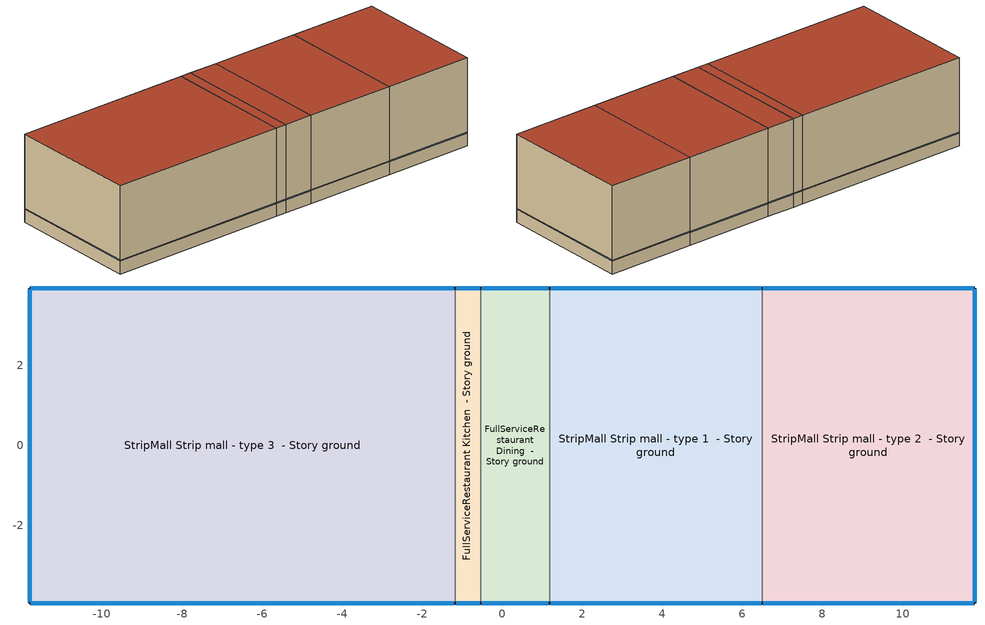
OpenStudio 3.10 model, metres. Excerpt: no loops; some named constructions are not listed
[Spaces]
StripMall Strip mall - type 3  - Story ground
 floor ground (Foundation F 1.26W/m*K Perim 29.12m Area 83.61m2): -11.8,-3.93 -11.8,3.93 -1.18,3.93 -1.18,-3.93 z0
 wall outside (StripMall Strip mall - type 3  - Story ground Wall 1 c tbd): -11.8,3.93 -11.8,-3.93 z0:5.18
 wall outside (StripMall Strip mall - type 3  - Story ground Wall 4 c tbd): -1.18,3.93 -11.8,3.93 z0:5.18
 wall outside (StripMall Strip mall - type 3  - Story ground Wall 2 c tbd): -11.8,-3.93 -1.18,-3.93 z0:5.18
 wall to FullServiceRestaurant Kitchen  - Story ground: -1.18,-3.93 -1.18,3.93 z0:5.18
 window (Window U-0.75 SHGC 0.48): -11.8,3.91 -11.8,-3.91 / -11.78,-3.93 -1.21,-3.93 / -1.21,3.93 -11.78,3.93 z0.76:0.81
 roof outside (StripMall Strip mall - type 3  - Story ground RoofCeiling 1 c tbd): -1.18,-3.93 -1.18,3.93 -11.8,3.93 -11.8,-3.93 z5.18
FullServiceRestaurant Kitchen  - Story ground
 floor ground (Foundation F 1.26W/m*K Perim 1.29m Area 5.07m2): -1.18,-3.93 -1.18,3.93 -0.54,3.93 -0.54,-3.93 z0
 wall outside (FullServiceRestaurant Kitchen  - Story ground Wall 2 c tbd): -0.54,3.93 -1.18,3.93 z0:5.18
 wall outside (FullServiceRestaurant Kitchen  - Story ground Wall 3 c tbd): -1.18,-3.93 -0.54,-3.93 z0:5.18
 wall to FullServiceRestaurant Dining  - Story ground: -0.54,-3.93 -0.54,3.93 z0:5.18
 window (Window U-0.75 SHGC 0.48): -0.56,3.93 -1.16,3.93 / -1.16,-3.93 -0.56,-3.93 z0.76:0.82
 roof outside (FullServiceRestaurant Kitchen  - Story ground RoofCeiling 1 c tbd): -0.54,-3.93 -0.54,3.93 -1.18,3.93 -1.18,-3.93 z5.18
FullServiceRestaurant Dining  - Story ground
 floor ground (Foundation F 1.26W/m*K Perim 3.43m Area 13.51m2): -0.54,-3.93 -0.54,3.93 1.18,3.93 1.18,-3.93 z0
 wall outside (FullServiceRestaurant Dining  - Story ground Wall 2 c tbd): 1.18,3.93 -0.54,3.93 z0:5.18
 wall outside (FullServiceRestaurant Dining  - Story ground Wall 3 c tbd): -0.54,-3.93 1.18,-3.93 z0:5.18
 wall to StripMall Strip mall - type 1  - Story ground: 1.18,-3.93 1.18,3.93 z0:5.18
 window (Window U-0.75 SHGC 0.48): 1.16,3.93 -0.51,3.93 / -0.51,-3.93 1.16,-3.93 z0.76:0.82
 roof outside (FullServiceRestaurant Dining  - Story ground RoofCeiling 1 c tbd): 1.18,-3.93 1.18,3.93 -0.54,3.93 -0.54,-3.93 z5.18
StripMall Strip mall - type 1  - Story ground
 floor ground (Foundation F 1.26W/m*K Perim 10.62m Area 41.81m2): 1.18,-3.93 1.18,3.93 6.49,3.93 6.49,-3.93 z0
 wall outside (StripMall Strip mall - type 1  - Story ground Wall 2 c tbd): 6.49,3.93 1.18,3.93 z0:5.18
 wall outside (StripMall Strip mall - type 1  - Story ground Wall 3 c tbd): 1.18,-3.93 6.49,-3.93 z0:5.18
 wall to StripMall Strip mall - type 2  - Story ground: 6.49,-3.93 6.49,3.93 z0:5.18
 window (Window U-0.75 SHGC 0.48): 6.47,3.93 1.21,3.93 / 1.21,-3.93 6.47,-3.93 z0.76:0.81
 roof outside (StripMall Strip mall - type 1  - Story ground RoofCeiling 1 c tbd): 6.49,-3.93 6.49,3.93 1.18,3.93 1.18,-3.93 z5.18
StripMall Strip mall - type 2  - Story ground
 floor ground (Foundation F 1.26W/m*K Perim 18.49m Area 41.81m2): 6.49,-3.93 6.49,3.93 11.8,3.93 11.8,-3.93 z0
 wall outside (StripMall Strip mall - type 2  - Story ground Wall 2 c tbd): 11.8,3.93 6.49,3.93 z0:5.18
 wall outside (StripMall Strip mall - type 2  - Story ground Wall 4 c tbd): 11.8,-3.93 11.8,3.93 z0:5.18
 wall outside (StripMall Strip mall - type 2  - Story ground Wall 3 c tbd): 6.49,-3.93 11.8,-3.93 z0:5.18
 window (Window U-0.75 SHGC 0.48): 11.78,3.93 6.52,3.93 / 6.52,-3.93 11.78,-3.93 / 11.8,-3.91 11.8,3.91 z0.76:0.81
 roof outside (StripMall Strip mall - type 2  - Story ground RoofCeiling 1 c tbd): 11.8,-3.93 11.8,3.93 6.49,3.93 6.49,-3.93 z5.18
[Schedule:Ruleset]
Name | Default Day Schedule | Summer Design Day Schedule | Winter Design Day Schedule
FullServiceRestaurant Bldg Occ | FullServiceRestaurant Bldg Occ Default | FullServiceRestaurant Bldg Occ Summer Design Day | FullServiceRestaurant Bldg Occ Winter Design Day
FullServiceRestaurant Activity | FullServiceRestaurant Activity Default | FullServiceRestaurant Activity Summer Design Day | FullServiceRestaurant Activity Winter Design Day
FoodService_Restaurant BLDG_LIGHT_EndUseData | FoodService_Restaurant BLDG_LIGHT_EndUseData Default | FoodService_Restaurant BLDG_LIGHT_EndUseData Summer Design Day | FoodService_Restaurant BLDG_LIGHT_EndUseData Winter Design Day
FoodService_Restaurant BLDG_EQUIP_EndUseData | FoodService_Restaurant BLDG_EQUIP_EndUseData Default | FoodService_Restaurant BLDG_EQUIP_EndUseData Summer Design Day | FoodService_Restaurant BLDG_EQUIP_EndUseData Winter Design Day
FullServiceRestaurant Gas Equip | FullServiceRestaurant Gas Equip Default | FullServiceRestaurant Gas Equip Summer Design Day | FullServiceRestaurant Gas Equip Winter Design Day
FoodService_Restaurant BLDG_LIGHT_EndUseData BPR Adjusted | FoodService_Restaurant BLDG_LIGHT_EndUseData Default 3 | FoodService_Restaurant BLDG_LIGHT_EndUseData Summer Design Day 1 | FoodService_Restaurant BLDG_LIGHT_EndUseData Winter Design Day 1
Mercantile_Retail BLDG_LIGHT_EndUseData BPR Adjusted | Mercantile_Retail BLDG_LIGHT_EndUseData Default 2 | Mercantile_Retail BLDG_LIGHT_EndUseData Summer Design Day 1 | Mercantile_Retail BLDG_LIGHT_EndUseData Winter Design Day 1
FoodService_Restaurant BLDG_EQUIP_EndUseData BPR Adjusted | FoodService_Restaurant BLDG_EQUIP_EndUseData Default 1 | FoodService_Restaurant BLDG_EQUIP_EndUseData Summer Design Day 1 | FoodService_Restaurant BLDG_EQUIP_EndUseData Winter Design Day 1
[Schedule:Day]
Clothing Schedule Summer Clothes: 24, 0, 0.5
FullServiceRestaurant Bldg Occ Default: No, 5, 15, 0, 5, 30, 0.0125, 5, 45, 0.025, 6, 0, 0.0375, 6, 15, 0.05, 6, 30, 0.0625, 6, 45, 0.075, 7, 0, 0.0875, 7, 15, 0.1, 7, 30, 0.175, 7, 45, 0.25, 8, 0, 0.325, 8, 15, 0.4, 8, 30, 0.45, 8, 45, 0.5, 9, 0, 0.55, 9, 15, 0.6, 9, 30, 0.65, 9, 45, 0.7, 10, 0, 0.75, 10, 15, 0.8, 10, 30, 0.766667, 10, 45, 0.733333, 11, 0, 0.7, 11, 15, 0.48, 11, 30, 0.46, 11, 45, 0.44, 12, 0, 0.42, 12, 15, 0.4, 12, 30, 0.35, 12, 45, 0.3, 13, 0, 0.25, 13, 15, 0.2, 13, 30, 0.2125, 13, 45, 0.225, 14, 0, 0.2375, 14, 15, 0.25, 14, 30, 0.333333, 14, 45, 0.416667, 15, 0, 0.5, 15, 30, 0.8, 15, 45, 0.725, 16, 0, 0.65, 16, 15, 0.575, 16, 30, 0.5, 16, 45, 0.4625, 17, 0, 0.425, 17, 15, 0.3875, 17, 30, 0.35, 17, 45, 0.3125, 18, 0, 0.275, 18, 15, 0.2375, 18, 30, 0.2, 18, 45, 0.1625, 19, 0, 0.125, 19, 15, 0.0875, 19, 30, 0.05, 19, 45, 0.0375, 20, 0, 0.025, 20, 15, 0.0125, 20, 30, 0, 24, 0, 0
FullServiceRestaurant Bldg Occ Sat Day: No, 0, 15, 0.2, 0, 30, 0.125, 0, 45, 0.05, 1, 0, 0.0375, 1, 15, 0.025, 1, 30, 0.0125, 1, 45, 0, 7, 15, 0, 7, 30, 0.0125, 7, 45, 0.025, 8, 0, 0.0375, 8, 15, 0.05, 8, 30, 0.1625, 8, 45, 0.275, 9, 0, 0.3875, 9, 15, 0.5, 10, 15, 0.5, 10, 30, 0.475, 10, 45, 0.45, 11, 0, 0.425, 11, 15, 0.4, 11, 30, 0.35, 11, 45, 0.3, 12, 0, 0.25, 12, 15, 0.2, 12, 30, 0.45, 12, 45, 0.4625, 13, 0, 0.475, 13, 15, 0.4875, 13, 30, 0.5, 14, 30, 0.5, 14, 45, 0.4625, 15, 0, 0.425, 15, 15, 0.3875, 15, 30, 0.35, 15, 45, 0.3375, 16, 0, 0.325, 16, 15, 0.3125, 16, 30, 0.3, 18, 30, 0.3, 18, 45, 0.7, 19, 0, 0.75, 19, 15, 0.8, 19, 30, 0.85, 19, 45, 0.9, 20, 0, 0.85, 20, 15, 0.8, 20, 30, 0.75, 20, 45, 0.7, 21, 0, 0.6875, 21, 15, 0.675, 21, 30, 0.6625, 21, 45, 0.65, 22, 0, 0.625, 22, 15, 0.6, 22, 30, 0.575, 22, 45, 0.55, 23, 0, 0.5, 23, 15, 0.45, 23, 30, 0.4, 23, 45, 0.35, 24, 0, 0.275
FullServiceRestaurant Bldg Occ Summer Design Day; FoodService_Restaurant BLDG_LIGHT_EndUseData Summer Design Day; FoodService_Restaurant BLDG_EQUIP_EndUseData Summer Design Day; FoodService_Restaurant BLDG_LIGHT_EndUseData Summer Design Day 1; Mercantile_Retail BLDG_LIGHT_EndUseData Summer Design Day 1; FoodService_Restaurant BLDG_EQUIP_EndUseData Summer Design Day 1: No, 24, 0, 1
FullServiceRestaurant Bldg Occ Sun Day: No, 0, 45, 0.2, 1, 0, 0.1625, 1, 15, 0.125, 1, 30, 0.0875, 1, 45, 0.05, 2, 0, 0.0375, 2, 15, 0.025, 2, 30, 0.0125, 2, 45, 0, 7, 15, 0, 7, 30, 0.0125, 7, 45, 0.025, 8, 0, 0.0375, 8, 15, 0.05, 8, 30, 0.1625, 8, 45, 0.275, 9, 0, 0.3875, 9, 15, 0.5, 9, 45, 0.5, 10, 0, 0.4625, 10, 15, 0.425, 10, 30, 0.3875, 10, 45, 0.35, 11, 0, 0.3125, 11, 15, 0.275, 11, 30, 0.2375, 11, 45, 0.2, 12, 15, 0.2, 12, 30, 0.233333, 12, 45, 0.266667, 13, 0, 0.3, 13, 15, 0.35, 13, 30, 0.4, 13, 45, 0.45, 14, 0, 0.5, 15, 0, 0.5, 15, 15, 0.45, 15, 30, 0.4, 15, 45, 0.35, 16, 0, 0.3, 16, 15, 0.275, 16, 30, 0.25, 16, 45, 0.225, 17, 0, 0.2, 17, 15, 0.2125, 17, 30, 0.225, 17, 45, 0.2375, 18, 0, 0.25, 18, 15, 0.275, 18, 30, 0.3, 18, 45, 0.325, 19, 0, 0.35, 19, 15, 0.416667, 19, 30, 0.483333, 19, 45, 0.55, 20, 0, 0.575, 20, 15, 0.6, 20, 30, 0.625, 20, 45, 0.65, 21, 0, 0.6625, 21, 15, 0.675, 21, 30, 0.6875, 21, 45, 0.7, 22, 0, 0.6125, 22, 15, 0.525, 22, 30, 0.4375, 22, 45, 0.35, 23, 0, 0.3125, 23, 15, 0.275, 23, 30, 0.2375, 23, 45, 0.2, 24, 0, 0.2
FullServiceRestaurant Bldg Occ Winter Design Day; FoodService_Restaurant BLDG_LIGHT_EndUseData Winter Design Day; FoodService_Restaurant BLDG_EQUIP_EndUseData Winter Design Day; FullServiceRestaurant Gas Equip Winter Design Day; FoodService_Restaurant BLDG_LIGHT_EndUseData Winter Design Day 1; Mercantile_Retail BLDG_LIGHT_EndUseData Winter Design Day 1; FoodService_Restaurant BLDG_EQUIP_EndUseData Winter Design Day 1: No, 24, 0, 0
FullServiceRestaurant Activity Default: No, 19, 0, 120, 24, 0, 120
FullServiceRestaurant Activity Winter Design Day; FullServiceRestaurant Activity Summer Design Day: No, 24, 0, 120
FoodService_Restaurant BLDG_LIGHT_EndUseData Default: No, 0, 15, 0.29462, 0, 30, 0.293007, 0, 45, 0.291395, 1, 0, 0.289782, 1, 15, 0.28817, 1, 30, 0.286557, 1, 45, 0.284945, 2, 0, 0.283332, 2, 15, 0.28172, 2, 30, 0.280107, 2, 45, 0.278495, 3, 0, 0.276882, 3, 15, 0.27527, 3, 30, 0.270536, 3, 45, 0.265803, 4, 0, 0.261069, 4, 15, 0.256336, 4, 30, 0.258912, 4, 45, 0.261488, 5, 0, 0.264065, 5, 15, 0.266641, 5, 30, 0.268898, 5, 45, 0.271156, 6, 0, 0.273413, 6, 15, 0.27567, 6, 30, 0.28172, 6, 45, 0.287771, 7, 0, 0.293821, 7, 15, 0.299872, 7, 30, 0.327251, 7, 45, 0.354631, 8, 0, 0.382011, 8, 15, 0.409391, 8, 30, 0.494613, 8, 45, 0.579836, 9, 0, 0.665059, 9, 15, 0.750282, 9, 30, 0.751146, 9, 45, 0.752009, 10, 0, 0.752873, 10, 15, 0.753736, 10, 30, 0.754057, 10, 45, 0.754377, 11, 0, 0.754698, 11, 15, 0.755019, 11, 30, 0.755124, 11, 45, 0.755229, 12, 0, 0.755334, 12, 15, 0.755439, 12, 30, 0.75514, 12, 45, 0.754842, 13, 0, 0.754543, 13, 15, 0.754245, 13, 30, 0.754332, 13, 45, 0.754418, 14, 0, 0.754505, 14, 15, 0.754592, 14, 30, 0.754444, 14, 45, 0.754296, 15, 0, 0.754149, 15, 15, 0.766413, 15, 30, 0.763818, 15, 45, 0.758298, 16, 0, 0.752779, 16, 15, 0.747259, 16, 30, 0.741739, 16, 45, 0.726026, 17, 0, 0.710313, 17, 15, 0.6946, 17, 30, 0.678887, 17, 45, 0.647068, 18, 0, 0.61525, 18, 15, 0.583431, 18, 30, 0.551612, 18, 45, 0.517306, 19, 0, 0.483, 19, 15, 0.448694, 19, 30, 0.414388, 19, 45, 0.390493, 20, 0, 0.366598, 20, 15, 0.342703, 20, 30, 0.318808, 20, 45, 0.317196, 21, 0, 0.315583, 21, 15, 0.31397, 21, 30, 0.312358, 21, 45, 0.310745, 22, 0, 0.309133, 22, 15, 0.30752, 22, 30, 0.305908, 22, 45, 0.304295, 23, 0, 0.302683, 23, 15, 0.30107, 23, 30, 0.299458, 23, 45, 0.297845, 24, 0, 0.296233
FoodService_Restaurant BLDG_EQUIP_EndUseData Default: No, 0, 15, 0.0336173, 0, 30, 0.0334522, 0, 45, 0.0332871, 1, 0, 0.033122, 1, 15, 0.0329569, 1, 30, 0.0327918, 1, 45, 0.0326267, 2, 0, 0.0324616, 2, 15, 0.0322964, 2, 30, 0.0321313, 2, 45, 0.0319662, 3, 0, 0.0318011, 3, 15, 0.031636, 3, 30, 0.0409573, 3, 45, 0.0502785, 4, 0, 0.0595997, 4, 15, 0.068921, 4, 30, 0.0901505, 4, 45, 0.11138, 5, 0, 0.132609, 5, 15, 0.153839, 5, 30, 0.15955, 5, 45, 0.165261, 6, 0, 0.170972, 6, 15, 0.176683, 6, 30, 0.181556, 6, 45, 0.186428, 7, 0, 0.191301, 7, 15, 0.196174, 7, 30, 0.214018, 7, 45, 0.231862, 8, 0, 0.249706, 8, 15, 0.26755, 8, 30, 0.331263, 8, 45, 0.394975, 9, 0, 0.458688, 9, 15, 0.522401, 9, 30, 0.525517, 9, 45, 0.528632, 10, 0, 0.531748, 10, 15, 0.534863, 10, 30, 0.533293, 10, 45, 0.531723, 11, 0, 0.530153, 11, 15, 0.528583, 11, 30, 0.530897, 11, 45, 0.533211, 12, 0, 0.535525, 12, 15, 0.537839, 12, 30, 0.536925, 12, 45, 0.536011, 13, 0, 0.535097, 13, 15, 0.534183, 13, 30, 0.534993, 13, 45, 0.535802, 14, 0, 0.536612, 14, 15, 0.537422, 14, 30, 0.54077, 14, 45, 0.544118, 15, 0, 0.547466, 15, 15, 0.503803, 15, 30, 0.482984, 15, 45, 0.465932, 16, 0, 0.44888, 16, 15, 0.431828, 16, 30, 0.414776, 16, 45, 0.374302, 17, 0, 0.333829, 17, 15, 0.293355, 17, 30, 0.252882, 17, 45, 0.216473, 18, 0, 0.180064, 18, 15, 0.143655, 18, 30, 0.107246, 18, 45, 0.093217, 19, 0, 0.079188, 19, 15, 0.065159, 19, 30, 0.05113, 19, 45, 0.047371, 20, 0, 0.043612, 20, 15, 0.039853, 20, 30, 0.036094, 20, 45, 0.0359289, 21, 0, 0.0357638, 21, 15, 0.0355987, 21, 30, 0.0354336, 21, 45, 0.0352684, 22, 0, 0.0351033, 22, 15, 0.0349382, 22, 30, 0.0347731, 22, 45, 0.034608, 23, 0, 0.0344429, 23, 15, 0.0342778, 23, 30, 0.0341127, 23, 45, 0.0339476, 24, 0, 0.0337824
FoodService_Restaurant BLDG_EQUIP_EndUseData Fri Day: No, 0, 15, 0.276421, 0, 30, 0.276324, 0, 45, 0.276226, 1, 0, 0.276129, 1, 15, 0.276032, 1, 30, 0.275934, 1, 45, 0.275837, 2, 0, 0.27574, 2, 15, 0.275642, 2, 30, 0.275545, 2, 45, 0.275448, 3, 0, 0.275351, 3, 15, 0.275253, 3, 30, 0.280751, 3, 45, 0.286249, 4, 0, 0.291747, 4, 15, 0.297245, 4, 30, 0.309585, 4, 45, 0.321926, 5, 0, 0.334266, 5, 15, 0.346606, 5, 30, 0.35003, 5, 45, 0.353453, 6, 0, 0.356877, 6, 15, 0.3603, 6, 30, 0.363096, 6, 45, 0.365892, 7, 0, 0.368687, 7, 15, 0.371483, 7, 30, 0.381684, 7, 45, 0.391884, 8, 0, 0.402085, 8, 15, 0.412285, 8, 30, 0.462039, 8, 45, 0.511793, 9, 0, 0.561546, 9, 15, 0.6113, 9, 30, 0.611393, 9, 45, 0.611487, 10, 0, 0.61158, 10, 15, 0.611674, 10, 30, 0.608217, 10, 45, 0.60476, 11, 0, 0.601304, 11, 15, 0.597847, 11, 30, 0.594929, 11, 45, 0.592012, 12, 0, 0.589095, 12, 15, 0.586177, 12, 30, 0.584982, 12, 45, 0.583787, 13, 0, 0.582592, 13, 15, 0.581397, 13, 30, 0.581042, 13, 45, 0.580688, 14, 0, 0.580334, 14, 15, 0.579979, 14, 30, 0.584808, 14, 45, 0.589638, 15, 0, 0.594467, 15, 15, 0.571508, 15, 30, 0.561338, 15, 45, 0.553121, 16, 0, 0.544905, 16, 15, 0.536689, 16, 30, 0.528472, 16, 45, 0.51566, 17, 0, 0.502847, 17, 15, 0.490034, 17, 30, 0.477221, 17, 45, 0.455352, 18, 0, 0.433484, 18, 15, 0.411615, 18, 30, 0.389746, 18, 45, 0.364223, 19, 0, 0.3387, 19, 15, 0.313177, 19, 30, 0.287654, 19, 45, 0.285211, 20, 0, 0.282767, 20, 15, 0.280324, 20, 30, 0.27788, 20, 45, 0.277783, 21, 0, 0.277686, 21, 15, 0.277588, 21, 30, 0.277491, 21, 45, 0.277394, 22, 0, 0.277297, 22, 15, 0.277199, 22, 30, 0.277102, 22, 45, 0.277005, 23, 0, 0.276907, 23, 15, 0.27681, 23, 30, 0.276713, 23, 45, 0.276615, 24, 0, 0.276518
FoodService_Restaurant BLDG_EQUIP_EndUseData Sat Day: No, 0, 15, 0.326018, 0, 30, 0.305078, 0, 45, 0.284138, 1, 0, 0.275964, 1, 15, 0.26779, 1, 30, 0.259616, 1, 45, 0.251442, 2, 0, 0.250933, 2, 15, 0.250425, 2, 30, 0.249917, 2, 45, 0.249409, 3, 0, 0.248901, 3, 15, 0.248392, 3, 30, 0.247884, 3, 45, 0.247376, 4, 0, 0.246868, 4, 15, 0.24636, 4, 30, 0.251103, 4, 45, 0.255847, 5, 0, 0.260591, 5, 15, 0.265334, 5, 30, 0.27872, 5, 45, 0.292105, 6, 0, 0.30549, 6, 15, 0.318876, 6, 30, 0.322695, 6, 45, 0.326514, 7, 0, 0.330333, 7, 15, 0.334152, 7, 30, 0.336318, 7, 45, 0.338483, 8, 0, 0.340648, 8, 15, 0.342813, 8, 30, 0.354341, 8, 45, 0.365868, 9, 0, 0.377396, 9, 15, 0.388923, 9, 30, 0.413427, 9, 45, 0.43793, 10, 0, 0.462434, 10, 15, 0.486937, 10, 30, 0.502602, 10, 45, 0.518266, 11, 0, 0.53393, 11, 15, 0.549595, 11, 30, 0.563118, 11, 45, 0.576642, 12, 0, 0.590166, 12, 15, 0.60369, 12, 30, 0.631269, 12, 45, 0.632378, 13, 0, 0.633487, 13, 15, 0.634597, 13, 30, 0.635706, 13, 45, 0.633364, 14, 0, 0.631022, 14, 15, 0.62868, 14, 30, 0.626338, 14, 45, 0.622579, 15, 0, 0.618821, 15, 15, 0.615062, 15, 30, 0.611303, 15, 45, 0.607958, 16, 0, 0.604613, 16, 15, 0.601267, 16, 30, 0.597922, 16, 45, 0.59741, 17, 0, 0.596897, 17, 15, 0.596385, 17, 30, 0.595873, 17, 45, 0.595273, 18, 0, 0.594673, 18, 15, 0.594074, 18, 30, 0.593474, 18, 45, 0.588794, 19, 0, 0.585809, 19, 15, 0.582823, 19, 30, 0.579838, 19, 45, 0.576852, 20, 0, 0.571503, 20, 15, 0.566155, 20, 30, 0.560806, 20, 45, 0.555457, 21, 0, 0.546197, 21, 15, 0.536936, 21, 30, 0.527676, 21, 45, 0.518415, 22, 0, 0.505465, 22, 15, 0.492515, 22, 30, 0.479566, 22, 45, 0.466616, 23, 0, 0.441936, 23, 15, 0.417257, 23, 30, 0.392577, 23, 45, 0.367898, 24, 0, 0.346958
FoodService_Restaurant BLDG_EQUIP_EndUseData Sun Day: No, 0, 15, 0.336384, 0, 30, 0.314109, 0, 45, 0.291833, 1, 0, 0.289859, 1, 15, 0.287885, 1, 30, 0.285911, 1, 45, 0.283936, 2, 0, 0.276128, 2, 15, 0.268321, 2, 30, 0.260513, 2, 45, 0.252705, 3, 0, 0.251648, 3, 15, 0.25059, 3, 30, 0.249533, 3, 45, 0.248475, 4, 0, 0.247417, 4, 15, 0.24636, 4, 30, 0.25035, 4, 45, 0.25434, 5, 0, 0.25833, 5, 15, 0.26232, 5, 30, 0.274149, 5, 45, 0.285977, 6, 0, 0.297805, 6, 15, 0.309633, 6, 30, 0.314149, 6, 45, 0.318665, 7, 0, 0.323181, 7, 15, 0.327697, 7, 30, 0.329555, 7, 45, 0.331413, 8, 0, 0.333271, 8, 15, 0.335129, 8, 30, 0.343916, 8, 45, 0.352702, 9, 0, 0.361489, 9, 15, 0.370276, 9, 30, 0.392284, 9, 45, 0.414292, 10, 0, 0.4363, 10, 15, 0.458308, 10, 30, 0.47831, 10, 45, 0.498311, 11, 0, 0.518312, 11, 15, 0.538313, 11, 30, 0.552066, 11, 45, 0.565819, 12, 0, 0.579573, 12, 15, 0.593326, 12, 30, 0.602386, 12, 45, 0.611446, 13, 0, 0.620507, 13, 15, 0.621094, 13, 30, 0.621682, 13, 45, 0.62227, 14, 0, 0.622858, 14, 15, 0.620835, 14, 30, 0.618813, 14, 45, 0.61679, 15, 0, 0.614767, 15, 15, 0.611074, 15, 30, 0.607381, 15, 45, 0.603687, 16, 0, 0.599994, 16, 15, 0.597033, 16, 30, 0.594072, 16, 45, 0.591112, 17, 0, 0.588151, 17, 15, 0.585237, 17, 30, 0.582323, 17, 45, 0.579409, 18, 0, 0.576494, 18, 15, 0.576457, 18, 30, 0.576419, 18, 45, 0.576381, 19, 0, 0.576343, 19, 15, 0.573959, 19, 30, 0.571575, 19, 45, 0.569191, 20, 0, 0.56523, 20, 15, 0.56127, 20, 30, 0.55731, 20, 45, 0.553349, 21, 0, 0.547165, 21, 15, 0.540981, 21, 30, 0.534798, 21, 45, 0.528614, 22, 0, 0.517618, 22, 15, 0.506622, 22, 30, 0.495626, 22, 45, 0.48463, 23, 0, 0.458706, 23, 15, 0.432782, 23, 30, 0.406859, 23, 45, 0.380935, 24, 0, 0.35866
FullServiceRestaurant Gas Equip Default: No, 5, 15, 0.02, 5, 30, 0.0275, 5, 45, 0.035, 6, 0, 0.0425, 6, 15, 0.05, 6, 30, 0.0625, 6, 45, 0.075, 7, 0, 0.0875, 7, 15, 0.1, 7, 30, 0.1125, 7, 45, 0.125, 8, 0, 0.1375, 8, 15, 0.15, 8, 30, 0.1625, 8, 45, 0.175, 9, 0, 0.1875, 9, 15, 0.2, 9, 30, 0.2125, 9, 45, 0.225, 10, 0, 0.2375, 10, 15, 0.25, 10, 30, 0.2375, 10, 45, 0.225, 11, 0, 0.2125, 11, 15, 0.2, 11, 30, 0.1875, 11, 45, 0.175, 12, 0, 0.1625, 12, 15, 0.15, 12, 30, 0.1625, 12, 45, 0.175, 13, 0, 0.1875, 13, 15, 0.2, 13, 30, 0.233333, 13, 45, 0.266667, 14, 0, 0.3, 14, 15, 0.275, 14, 30, 0.25, 14, 45, 0.225, 15, 0, 0.2, 15, 30, 0.2, 15, 45, 0.1875, 16, 0, 0.175, 16, 15, 0.1625, 16, 30, 0.15, 16, 45, 0.1375, 17, 0, 0.125, 17, 15, 0.1125, 17, 30, 0.1, 17, 45, 0.0875, 18, 0, 0.075, 18, 15, 0.0625, 18, 30, 0.05, 18, 45, 0.0425, 19, 0, 0.035, 19, 15, 0.0275, 19, 30, 0.02, 24, 0, 0.02
FullServiceRestaurant Gas Equip Default|Sun Day: No, 0, 15, 0.075, 0, 30, 0.0625, 0, 45, 0.05, 1, 0, 0.0425, 1, 15, 0.035, 1, 30, 0.0275, 1, 45, 0.02, 6, 15, 0.02, 6, 30, 0.0275, 6, 45, 0.035, 7, 0, 0.0425, 7, 15, 0.05, 7, 30, 0.0625, 7, 45, 0.075, 8, 0, 0.0875, 8, 15, 0.1, 8, 30, 0.1125, 8, 45, 0.125, 9, 0, 0.1375, 9, 15, 0.15, 9, 30, 0.1625, 9, 45, 0.175, 10, 0, 0.1875, 10, 15, 0.2, 10, 30, 0.1875, 10, 45, 0.175, 11, 0, 0.1625, 11, 15, 0.15, 11, 30, 0.175, 11, 45, 0.2, 12, 0, 0.225, 12, 15, 0.25, 14, 0, 0.25, 14, 15, 0.2375, 14, 30, 0.225, 14, 45, 0.2125, 15, 0, 0.2, 15, 15, 0.1875, 15, 30, 0.175, 15, 45, 0.1625, 16, 0, 0.15, 16, 15, 0.1625, 16, 30, 0.175, 16, 45, 0.1875, 17, 0, 0.2, 17, 15, 0.225, 17, 30, 0.25, 17, 45, 0.275, 18, 0, 0.3, 19, 15, 0.3, 19, 30, 0.2875, 19, 45, 0.275, 20, 0, 0.2625, 20, 15, 0.25, 20, 30, 0.2375, 20, 45, 0.225, 21, 0, 0.2125, 21, 15, 0.2, 21, 45, 0.2, 22, 0, 0.1875, 22, 15, 0.175, 22, 30, 0.1625, 22, 45, 0.15, 23, 0, 0.1375, 23, 15, 0.125, 23, 30, 0.1125, 23, 45, 0.1, 24, 0, 0.0875
FullServiceRestaurant Gas Equip Summer Design Day: No, 24, 0, 0.25
StripMall Bldg Occ Sat Day: No, 8, 15, 0, 8, 30, 0.025, 8, 45, 0.05, 9, 0, 0.075, 9, 15, 0.1, 9, 30, 0.125, 9, 45, 0.15, 10, 0, 0.175, 10, 15, 0.2, 10, 30, 0.275, 10, 45, 0.35, 11, 0, 0.425, 11, 15, 0.5, 11, 30, 0.525, 11, 45, 0.55, 12, 0, 0.575, 12, 15, 0.6, 12, 30, 0.8, 17, 30, 0.8, 17, 45, 0.75, 18, 0, 0.7, 18, 15, 0.65, 18, 30, 0.6, 18, 45, 0.2, 20, 45, 0.2, 21, 0, 0.175, 21, 15, 0.15, 21, 30, 0.125, 21, 45, 0.1, 22, 0, 0.075, 22, 15, 0.05, 22, 30, 0.025, 22, 45, 0, 24, 0, 0
StripMall Bldg Occ Sun Day: No, 10, 15, 0, 10, 30, 0.025, 10, 45, 0.05, 11, 0, 0.075, 11, 15, 0.1, 11, 30, 0.125, 11, 45, 0.15, 12, 0, 0.175, 12, 15, 0.2, 12, 30, 0.2, 12, 45, 0.225, 13, 0, 0.25, 13, 15, 0.275, 13, 30, 0.3, 13, 45, 0.325, 14, 0, 0.35, 14, 15, 0.375, 14, 30, 0.4, 18, 0, 0.4, 18, 15, 0.35, 18, 30, 0.3, 18, 45, 0.25, 19, 0, 0.2, 19, 15, 0.166667, 19, 30, 0.133333, 19, 45, 0.1, 20, 0, 0.075, 20, 15, 0.05, 20, 30, 0.025, 20, 45, 0, 24, 0, 0
Mercantile_Retail BLDG_LIGHT_EndUseData Sun Day: No, 0, 15, 0.116673, 0, 30, 0.0914719, 0, 45, 0.0662706, 1, 0, 0.0558341, 1, 15, 0.0453976, 1, 30, 0.034961, 1, 45, 0.0245245, 2, 0, 0.0215778, 2, 15, 0.018631, 2, 30, 0.0156842, 2, 45, 0.0127374, 3, 0, 0.0106145, 3, 15, 0.00849162, 3, 30, 0.00636871, 3, 45, 0.00424581, 4, 0, 0.0021229, 4, 15, 0, 4, 30, 0.000416251, 4, 45, 0.000832503, 5, 0, 0.00124875, 5, 15, 0.00166501, 5, 30, 0.00258467, 5, 45, 0.00350433, 6, 0, 0.004424, 6, 15, 0.00534366, 6, 30, 0.00757475, 6, 45, 0.00980583, 7, 0, 0.0120369, 7, 15, 0.014268, 7, 30, 0.0188815, 7, 45, 0.023495, 8, 0, 0.0281085, 8, 15, 0.032722, 8, 30, 0.0585472, 8, 45, 0.0843724, 9, 0, 0.110198, 9, 15, 0.136023, 9, 30, 0.216947, 9, 45, 0.297871, 10, 0, 0.378795, 10, 15, 0.45972, 10, 30, 0.549618, 10, 45, 0.639517, 11, 0, 0.729416, 11, 15, 0.819315, 11, 30, 0.855927, 11, 45, 0.892539, 12, 0, 0.929152, 12, 15, 0.965764, 12, 30, 0.96701, 12, 45, 0.968256, 13, 0, 0.969502, 13, 15, 0.969588, 13, 30, 0.969674, 13, 45, 0.969761, 14, 0, 0.969847, 14, 15, 0.96994, 14, 30, 0.970033, 14, 45, 0.970126, 15, 0, 0.970219, 15, 15, 0.970234, 15, 30, 0.970249, 15, 45, 0.970264, 16, 0, 0.970279, 16, 15, 0.970226, 16, 30, 0.970174, 16, 45, 0.970122, 17, 0, 0.97007, 17, 15, 0.969983, 17, 30, 0.969895, 17, 45, 0.969808, 18, 0, 0.969721, 18, 15, 0.969179, 18, 30, 0.968637, 18, 45, 0.968095, 19, 0, 0.967554, 19, 15, 0.956252, 19, 30, 0.944951, 19, 45, 0.93365, 20, 0, 0.895869, 20, 15, 0.858087, 20, 30, 0.820306, 20, 45, 0.782524, 21, 0, 0.730836, 21, 15, 0.679148, 21, 30, 0.62746, 21, 45, 0.575772, 22, 0, 0.527988, 22, 15, 0.480203, 22, 30, 0.432419, 22, 45, 0.384635, 23, 0, 0.330245, 23, 15, 0.275856, 23, 30, 0.221466, 23, 45, 0.167076, 24, 0, 0.141874
StripMall HtgSetp Sat Day; StripMall HtgSetp Sun Day; FullServiceRestaurant HtgSetp Default 1; FullServiceRestaurant HtgSetp Default 2; FullServiceRestaurant HtgSetp Kitchen Default 1; FullServiceRestaurant HtgSetp Kitchen Default 2: No, 8, 45, 15, 22, 15, 19.4444, 24, 0, 15
StripMall ClgSetp Sat Day; StripMall ClgSetp Sun Day; FullServiceRestaurant ClgSetp Default 1; FullServiceRestaurant ClgSetp Default 2; FullServiceRestaurant ClgSetp Kitchen Default 1; FullServiceRestaurant ClgSetp Kitchen Default 2: No, 8, 45, 26.1111, 22, 15, 22.7778, 24, 0, 26.1111
Schedule Day 50; Schedule Day 51: 8, 45, 0, 22, 15, 1, 24, 0, 0
FoodService_Restaurant BLDG_LIGHT_EndUseData Default 1: No, 0, 15, 0.339996, 0, 30, 0.288537, 0, 45, 0.237078, 1, 0, 0.201236, 1, 15, 0.165393, 1, 30, 0.129551, 1, 45, 0.0937087, 2, 0, 0.0871779, 2, 15, 0.0806471, 2, 30, 0.0741164, 2, 45, 0.0675856, 3, 0, 0.0610548, 3, 15, 0.054524, 3, 30, 0.0479932, 3, 45, 0.0414624, 4, 0, 0.0349317, 4, 15, 0.0284009, 4, 30, 0.0213007, 4, 45, 0.0142004, 5, 0, 0.00710022, 5, 15, 0, 5, 30, 0.00386461, 5, 45, 0.00772923, 6, 0, 0.0115938, 6, 15, 0.0154585, 6, 30, 0.0188442, 6, 45, 0.02223, 7, 0, 0.0256158, 7, 15, 0.0290016, 7, 30, 0.0380772, 7, 45, 0.0471529, 8, 0, 0.0562286, 8, 15, 0.0653042, 8, 30, 0.106374, 8, 45, 0.147443, 9, 0, 0.188513, 9, 15, 0.229582, 9, 30, 0.277313, 9, 45, 0.325044, 10, 0, 0.372774, 10, 15, 0.420505, 10, 30, 0.46207, 10, 45, 0.503635, 11, 0, 0.545201, 11, 15, 0.586766, 11, 30, 0.613927, 11, 45, 0.641088, 12, 0, 0.668249, 12, 15, 0.69541, 12, 30, 0.74092, 12, 45, 0.742215, 13, 0, 0.74351, 13, 15, 0.744805, 13, 30, 0.746101, 13, 45, 0.746581, 14, 0, 0.747062, 14, 15, 0.747543, 14, 30, 0.748024, 14, 45, 0.748182, 15, 0, 0.74834, 15, 15, 0.748497, 15, 30, 0.748655, 15, 45, 0.748207, 16, 0, 0.747759, 16, 15, 0.747311, 16, 30, 0.746864, 16, 45, 0.746994, 17, 0, 0.747124, 17, 15, 0.747254, 17, 30, 0.747384, 17, 45, 0.747218, 18, 0, 0.747052, 18, 15, 0.746886, 18, 30, 0.746719, 18, 45, 0.768574, 19, 0, 0.768682, 19, 15, 0.768791, 19, 30, 0.768899, 19, 45, 0.769007, 20, 0, 0.767061, 20, 15, 0.765115, 20, 30, 0.76317, 20, 45, 0.761224, 21, 0, 0.752944, 21, 15, 0.744664, 21, 30, 0.736384, 21, 45, 0.728105, 22, 0, 0.704535, 22, 15, 0.680966, 22, 30, 0.657397, 22, 45, 0.633827, 23, 0, 0.586099, 23, 15, 0.538371, 23, 30, 0.490643, 23, 45, 0.442914, 24, 0, 0.391455
FoodService_Restaurant BLDG_LIGHT_EndUseData Default 2: No, 0, 15, 0.538371, 0, 30, 0.490643, 0, 45, 0.442914, 1, 0, 0.391455, 1, 15, 0.339996, 1, 30, 0.288537, 1, 45, 0.237078, 2, 0, 0.201236, 2, 15, 0.165393, 2, 30, 0.129551, 2, 45, 0.0937087, 3, 0, 0.0828241, 3, 15, 0.0719394, 3, 30, 0.0610548, 3, 45, 0.0501702, 4, 0, 0.0392855, 4, 15, 0.0284009, 4, 30, 0.0213007, 4, 45, 0.0142004, 5, 0, 0.00710022, 5, 15, 0, 5, 30, 0.00386461, 5, 45, 0.00772923, 6, 0, 0.0115938, 6, 15, 0.0154585, 6, 30, 0.0188442, 6, 45, 0.02223, 7, 0, 0.0256158, 7, 15, 0.0290016, 7, 30, 0.0380772, 7, 45, 0.0471529, 8, 0, 0.0562286, 8, 15, 0.0653042, 8, 30, 0.106374, 8, 45, 0.147443, 9, 0, 0.188513, 9, 15, 0.229582, 9, 30, 0.277313, 9, 45, 0.325044, 10, 0, 0.372774, 10, 15, 0.420505, 10, 30, 0.46207, 10, 45, 0.503635, 11, 0, 0.545201, 11, 15, 0.586766, 11, 30, 0.613927, 11, 45, 0.641088, 12, 0, 0.668249, 12, 15, 0.69541, 12, 30, 0.71058, 12, 45, 0.72575, 13, 0, 0.74092, 13, 15, 0.742215, 13, 30, 0.74351, 13, 45, 0.744805, 14, 0, 0.746101, 14, 15, 0.746581, 14, 30, 0.747062, 14, 45, 0.747543, 15, 0, 0.748024, 15, 15, 0.748182, 15, 30, 0.74834, 15, 45, 0.748497, 16, 0, 0.748655, 16, 15, 0.748207, 16, 30, 0.747759, 16, 45, 0.747311, 17, 0, 0.746864, 17, 15, 0.746994, 17, 30, 0.747124, 17, 45, 0.747254, 18, 0, 0.747384, 18, 15, 0.747218, 18, 30, 0.747052, 18, 45, 0.746886, 19, 0, 0.746719, 19, 15, 0.754004, 19, 30, 0.761289, 19, 45, 0.768574, 20, 0, 0.768682, 20, 15, 0.768791, 20, 30, 0.768899, 20, 45, 0.769007, 21, 0, 0.767061, 21, 15, 0.765115, 21, 30, 0.76317, 21, 45, 0.761224, 22, 0, 0.752944, 22, 15, 0.744664, 22, 30, 0.736384, 22, 45, 0.728105, 23, 0, 0.704535, 23, 15, 0.680966, 23, 30, 0.657397, 23, 45, 0.633827, 24, 0, 0.586099
FullServiceRestaurant Activity Default 1; StripMall Activity Default 1: No, 0, 15, 120, 24, 0, 120
FullServiceRestaurant Activity Default 2; StripMall Activity Default 2: No, 1, 15, 120, 24, 0, 120
FullServiceRestaurant Gas Equip Default 1: No, 0, 15, 0.035, 0, 30, 0.0275, 0, 45, 0.02, 6, 15, 0.02, 6, 30, 0.0275, 6, 45, 0.035, 7, 0, 0.0425, 7, 15, 0.05, 7, 30, 0.0625, 7, 45, 0.075, 8, 0, 0.0875, 8, 15, 0.1, 8, 30, 0.1125, 8, 45, 0.125, 9, 0, 0.1375, 9, 15, 0.15, 9, 30, 0.1625, 9, 45, 0.175, 10, 0, 0.1875, 10, 15, 0.2, 10, 30, 0.1875, 10, 45, 0.175, 11, 0, 0.1625, 11, 15, 0.15, 11, 30, 0.175, 11, 45, 0.2, 12, 0, 0.225, 12, 15, 0.25, 13, 30, 0.25, 13, 45, 0.2375, 14, 0, 0.225, 14, 15, 0.2125, 14, 30, 0.2, 14, 45, 0.1875, 15, 0, 0.175, 15, 15, 0.1625, 15, 30, 0.15, 15, 45, 0.1625, 16, 0, 0.175, 16, 15, 0.1875, 16, 30, 0.2, 16, 45, 0.225, 17, 0, 0.25, 17, 15, 0.275, 17, 30, 0.3, 19, 0, 0.3, 19, 15, 0.28, 19, 30, 0.26, 19, 45, 0.24, 20, 0, 0.22, 20, 15, 0.2, 20, 45, 0.2, 21, 0, 0.1875, 21, 15, 0.175, 21, 30, 0.1625, 21, 45, 0.15, 22, 0, 0.1375, 22, 15, 0.125, 22, 30, 0.1125, 22, 45, 0.1, 23, 0, 0.0875, 23, 15, 0.075, 23, 30, 0.0625, 23, 45, 0.05, 24, 0, 0.0425
Mercantile_Retail BLDG_LIGHT_EndUseData Default 1: No, 0, 15, 0.0460965, 0, 30, 0.0329501, 0, 45, 0.0198038, 1, 0, 0.0174198, 1, 15, 0.0150358, 1, 30, 0.0126519, 1, 45, 0.0102679, 2, 0, 0.00943736, 2, 15, 0.00860686, 2, 30, 0.00777636, 2, 45, 0.00694586, 3, 0, 0.00611536, 3, 15, 0.00528485, 3, 30, 0.00445435, 3, 45, 0.00362385, 4, 0, 0.00279335, 4, 15, 0.00196284, 4, 30, 0.00147213, 4, 45, 0.000981422, 5, 0, 0.000490711, 5, 15, 0, 5, 30, 0.00190581, 5, 45, 0.00381163, 6, 0, 0.00571744, 6, 15, 0.00762326, 6, 30, 0.0142924, 6, 45, 0.0209616, 7, 0, 0.0276308, 7, 15, 0.0343, 7, 30, 0.0514696, 7, 45, 0.0686393, 8, 0, 0.0858089, 8, 15, 0.102979, 8, 30, 0.163522, 8, 45, 0.224066, 9, 0, 0.28461, 9, 15, 0.345154, 9, 30, 0.448142, 9, 45, 0.551131, 10, 0, 0.65412, 10, 15, 0.757108, 10, 30, 0.802814, 10, 45, 0.84852, 11, 0, 0.894225, 11, 15, 0.939931, 11, 30, 0.94742, 11, 45, 0.95491, 12, 0, 0.9624, 12, 15, 0.969889, 12, 30, 0.970661, 12, 45, 0.9707, 13, 0, 0.970739, 13, 15, 0.970778, 13, 30, 0.970817, 13, 45, 0.970881, 14, 0, 0.970945, 14, 15, 0.971009, 14, 30, 0.971073, 14, 45, 0.971138, 15, 0, 0.971204, 15, 15, 0.971269, 15, 30, 0.971334, 15, 45, 0.971335, 16, 0, 0.971336, 16, 15, 0.971337, 16, 30, 0.971338, 16, 45, 0.971346, 17, 0, 0.971354, 17, 15, 0.971361, 17, 30, 0.971369, 17, 45, 0.971329, 18, 0, 0.971288, 18, 15, 0.971247, 18, 30, 0.971207, 18, 45, 0.970845, 19, 0, 0.970686, 19, 15, 0.970527, 19, 30, 0.970367, 19, 45, 0.970208, 20, 0, 0.969345, 20, 15, 0.968483, 20, 30, 0.96762, 20, 45, 0.966758, 21, 0, 0.933076, 21, 15, 0.899394, 21, 30, 0.865712, 21, 45, 0.83203, 22, 0, 0.717139, 22, 15, 0.602248, 22, 30, 0.487357, 22, 45, 0.372466, 23, 0, 0.297447, 23, 15, 0.222427, 23, 30, 0.147408, 23, 45, 0.0723891, 24, 0, 0.0592428
Mercantile_Retail BLDG_EQUIP_EndUseData Wknd Day 1: No, 0, 15, 0.436407, 0, 30, 0.422323, 0, 45, 0.408239, 1, 0, 0.406107, 1, 15, 0.403975, 1, 30, 0.401843, 1, 45, 0.399712, 2, 0, 0.398151, 2, 15, 0.39659, 2, 30, 0.395029, 2, 45, 0.393468, 3, 0, 0.391907, 3, 15, 0.390346, 3, 30, 0.388785, 3, 45, 0.387224, 4, 0, 0.385664, 4, 15, 0.384103, 4, 30, 0.380164, 4, 45, 0.376226, 5, 0, 0.372288, 5, 15, 0.368349, 5, 30, 0.365603, 5, 45, 0.362857, 6, 0, 0.360111, 6, 15, 0.357365, 6, 30, 0.356606, 6, 45, 0.355848, 7, 0, 0.355089, 7, 15, 0.35433, 7, 30, 0.356968, 7, 45, 0.359605, 8, 0, 0.362243, 8, 15, 0.36488, 8, 30, 0.368783, 8, 45, 0.372685, 9, 0, 0.376587, 9, 15, 0.380489, 9, 30, 0.385259, 9, 45, 0.390028, 10, 0, 0.394798, 10, 15, 0.399567, 10, 30, 0.405818, 10, 45, 0.412069, 11, 0, 0.418319, 11, 15, 0.42457, 11, 30, 0.428256, 11, 45, 0.431941, 12, 0, 0.435627, 12, 15, 0.439312, 12, 30, 0.454921, 12, 45, 0.46222, 13, 0, 0.469518, 13, 15, 0.476817, 13, 30, 0.484116, 13, 45, 0.49398, 14, 0, 0.503843, 14, 15, 0.513707, 14, 30, 0.523571, 14, 45, 0.53582, 15, 0, 0.548069, 15, 15, 0.560318, 15, 30, 0.572566, 15, 45, 0.587416, 16, 0, 0.602267, 16, 15, 0.617117, 16, 30, 0.631967, 16, 45, 0.64324, 17, 0, 0.654513, 17, 15, 0.665786, 17, 30, 0.677059, 17, 45, 0.683672, 18, 0, 0.690284, 18, 15, 0.696896, 18, 30, 0.703508, 18, 45, 0.709, 19, 0, 0.705676, 19, 15, 0.702352, 19, 30, 0.699028, 19, 45, 0.695703, 20, 0, 0.687465, 20, 15, 0.679227, 20, 30, 0.670989, 20, 45, 0.662751, 21, 0, 0.649961, 21, 15, 0.63717, 21, 30, 0.624379, 21, 45, 0.611589, 22, 0, 0.594787, 22, 15, 0.577986, 22, 30, 0.561185, 22, 45, 0.544383, 23, 0, 0.524431, 23, 15, 0.504479, 23, 30, 0.484527, 23, 45, 0.464575, 24, 0, 0.450491
Mercantile_Retail BLDG_EQUIP_EndUseData Wknd Day 2: No, 0, 15, 0.504479, 0, 30, 0.484527, 0, 45, 0.464575, 1, 0, 0.450491, 1, 15, 0.436407, 1, 30, 0.422323, 1, 45, 0.408239, 2, 0, 0.406107, 2, 15, 0.403975, 2, 30, 0.401843, 2, 45, 0.399712, 3, 0, 0.39711, 3, 15, 0.394509, 3, 30, 0.391907, 3, 45, 0.389306, 4, 0, 0.386704, 4, 15, 0.384103, 4, 30, 0.380164, 4, 45, 0.376226, 5, 0, 0.372288, 5, 15, 0.368349, 5, 30, 0.365603, 5, 45, 0.362857, 6, 0, 0.360111, 6, 15, 0.357365, 6, 30, 0.356606, 6, 45, 0.355848, 7, 0, 0.355089, 7, 15, 0.35433, 7, 30, 0.356968, 7, 45, 0.359605, 8, 0, 0.362243, 8, 15, 0.36488, 8, 30, 0.368783, 8, 45, 0.372685, 9, 0, 0.376587, 9, 15, 0.380489, 9, 30, 0.385259, 9, 45, 0.390028, 10, 0, 0.394798, 10, 15, 0.399567, 10, 30, 0.405818, 10, 45, 0.412069, 11, 0, 0.418319, 11, 15, 0.42457, 11, 30, 0.428256, 11, 45, 0.431941, 12, 0, 0.435627, 12, 15, 0.439312, 12, 30, 0.444515, 12, 45, 0.449718, 13, 0, 0.454921, 13, 15, 0.46222, 13, 30, 0.469518, 13, 45, 0.476817, 14, 0, 0.484116, 14, 15, 0.49398, 14, 30, 0.503843, 14, 45, 0.513707, 15, 0, 0.523571, 15, 15, 0.53582, 15, 30, 0.548069, 15, 45, 0.560318, 16, 0, 0.572566, 16, 15, 0.587416, 16, 30, 0.602267, 16, 45, 0.617117, 17, 0, 0.631967, 17, 15, 0.64324, 17, 30, 0.654513, 17, 45, 0.665786, 18, 0, 0.677059, 18, 15, 0.683672, 18, 30, 0.690284, 18, 45, 0.696896, 19, 0, 0.703508, 19, 15, 0.705339, 19, 30, 0.707169, 19, 45, 0.709, 20, 0, 0.705676, 20, 15, 0.702352, 20, 30, 0.699028, 20, 45, 0.695703, 21, 0, 0.687465, 21, 15, 0.679227, 21, 30, 0.670989, 21, 45, 0.662751, 22, 0, 0.649961, 22, 15, 0.63717, 22, 30, 0.624379, 22, 45, 0.611589, 23, 0, 0.594787, 23, 15, 0.577986, 23, 30, 0.561185, 23, 45, 0.544383, 24, 0, 0.524431
FoodService_Restaurant BLDG_LIGHT_EndUseData Default 3: No, 0, 15, 0.0575239, 0, 30, 0.055101, 0, 45, 0.0526781, 1, 0, 0.0502552, 1, 15, 0.0478323, 1, 30, 0.0454094, 1, 45, 0.0429865, 2, 0, 0.0405636, 2, 15, 0.0381407, 2, 30, 0.0357178, 2, 45, 0.0332949, 3, 0, 0.0308719, 3, 15, 0.028449, 3, 30, 0.0213368, 3, 45, 0.0142245, 4, 0, 0.00711226, 4, 15, 0, 4, 30, 0.00387117, 4, 45, 0.00774233, 5, 0, 0.0116135, 5, 15, 0.0154847, 5, 30, 0.0188762, 5, 45, 0.0222677, 6, 0, 0.0256592, 6, 15, 0.0290507, 6, 30, 0.0381418, 6, 45, 0.0472328, 7, 0, 0.0563239, 7, 15, 0.0654149, 7, 30, 0.106554, 7, 45, 0.147693, 8, 0, 0.188832, 8, 15, 0.229972, 8, 30, 0.358023, 8, 45, 0.486074, 9, 0, 0.614125, 9, 15, 0.742176, 9, 30, 0.743473, 9, 45, 0.744771, 10, 0, 0.746068, 10, 15, 0.747366, 10, 30, 0.747847, 10, 45, 0.748329, 11, 0, 0.748811, 11, 15, 0.749292, 11, 30, 0.74945, 11, 45, 0.749608, 12, 0, 0.749766, 12, 15, 0.749924, 12, 30, 0.749476, 12, 45, 0.749027, 13, 0, 0.748578, 13, 15, 0.74813, 13, 30, 0.74826, 13, 45, 0.748391, 14, 0, 0.748521, 14, 15, 0.748651, 14, 30, 0.748429, 14, 45, 0.748207, 15, 0, 0.747985, 15, 15, 0.766413, 15, 30, 0.762514, 15, 45, 0.754221, 16, 0, 0.745927, 16, 15, 0.737633, 16, 30, 0.729339, 16, 45, 0.70573, 17, 0, 0.682121, 17, 15, 0.658511, 17, 30, 0.634902, 17, 45, 0.587093, 18, 0, 0.539284, 18, 15, 0.491474, 18, 30, 0.443665, 18, 45, 0.392119, 19, 0, 0.340573, 19, 15, 0.289026, 19, 30, 0.23748, 19, 45, 0.201577, 20, 0, 0.165674, 20, 15, 0.129771, 20, 30, 0.0938676, 20, 45, 0.0914447, 21, 0, 0.0890218, 21, 15, 0.0865989, 21, 30, 0.0841759, 21, 45, 0.081753, 22, 0, 0.0793301, 22, 15, 0.0769072, 22, 30, 0.0744843, 22, 45, 0.0720614, 23, 0, 0.0696385, 23, 15, 0.0672156, 23, 30, 0.0647927, 23, 45, 0.0623698, 24, 0, 0.0599469
Mercantile_Retail BLDG_LIGHT_EndUseData Default 2: No, 0, 15, 0.00565397, 0, 30, 0.00534637, 0, 45, 0.00503878, 1, 0, 0.00473119, 1, 15, 0.00442359, 1, 30, 0.004116, 1, 45, 0.0038084, 2, 0, 0.00350081, 2, 15, 0.00319322, 2, 30, 0.00288562, 2, 45, 0.00257803, 3, 0, 0.00227044, 3, 15, 0.00196284, 3, 30, 0.00147213, 3, 45, 0.000981422, 4, 0, 0.000490711, 4, 15, 0, 4, 30, 0.00190581, 4, 45, 0.00381163, 5, 0, 0.00571744, 5, 15, 0.00762326, 5, 30, 0.0142924, 5, 45, 0.0209616, 6, 0, 0.0276308, 6, 15, 0.0343, 6, 30, 0.0514696, 6, 45, 0.0686393, 7, 0, 0.0858089, 7, 15, 0.102979, 7, 30, 0.163522, 7, 45, 0.224066, 8, 0, 0.28461, 8, 15, 0.345154, 8, 30, 0.501531, 8, 45, 0.657907, 9, 0, 0.814284, 9, 15, 0.970661, 9, 30, 0.9707, 9, 45, 0.970739, 10, 0, 0.970778, 10, 15, 0.970817, 10, 30, 0.970881, 10, 45, 0.970945, 11, 0, 0.971009, 11, 15, 0.971073, 11, 30, 0.971138, 11, 45, 0.971204, 12, 0, 0.971269, 12, 15, 0.971334, 12, 30, 0.971335, 12, 45, 0.971336, 13, 0, 0.971337, 13, 15, 0.971338, 13, 30, 0.971346, 13, 45, 0.971354, 14, 0, 0.971361, 14, 15, 0.971369, 14, 30, 0.971315, 14, 45, 0.971261, 15, 0, 0.971207, 15, 15, 0.968483, 15, 30, 0.966758, 15, 45, 0.933076, 16, 0, 0.899394, 16, 15, 0.865712, 16, 30, 0.83203, 16, 45, 0.717139, 17, 0, 0.602248, 17, 15, 0.487357, 17, 30, 0.372466, 17, 45, 0.297447, 18, 0, 0.222427, 18, 15, 0.147408, 18, 30, 0.0723891, 18, 45, 0.0592428, 19, 0, 0.0460965, 19, 15, 0.0329501, 19, 30, 0.0198038, 19, 45, 0.0174198, 20, 0, 0.0150358, 20, 15, 0.0126519, 20, 30, 0.0102679, 20, 45, 0.00996027, 21, 0, 0.00965268, 21, 15, 0.00934509, 21, 30, 0.00903749, 21, 45, 0.0087299, 22, 0, 0.00842231, 22, 15, 0.00811471, 22, 30, 0.00780712, 22, 45, 0.00749953, 23, 0, 0.00719193, 23, 15, 0.00688434, 23, 30, 0.00657675, 23, 45, 0.00626915, 24, 0, 0.00596156
FoodService_Restaurant BLDG_EQUIP_EndUseData Default 1: No, 0, 15, 0.247516, 0, 30, 0.24742, 0, 45, 0.247324, 1, 0, 0.247227, 1, 15, 0.247131, 1, 30, 0.247034, 1, 45, 0.246938, 2, 0, 0.246842, 2, 15, 0.246745, 2, 30, 0.246649, 2, 45, 0.246552, 3, 0, 0.246456, 3, 15, 0.24636, 3, 30, 0.251801, 3, 45, 0.257242, 4, 0, 0.262683, 4, 15, 0.268124, 4, 30, 0.280516, 4, 45, 0.292909, 5, 0, 0.305301, 5, 15, 0.317693, 5, 30, 0.321027, 5, 45, 0.324361, 6, 0, 0.327695, 6, 15, 0.331028, 6, 30, 0.333873, 6, 45, 0.336717, 7, 0, 0.339561, 7, 15, 0.342406, 7, 30, 0.352822, 7, 45, 0.363238, 8, 0, 0.373654, 8, 15, 0.38407, 8, 30, 0.421261, 8, 45, 0.458452, 9, 0, 0.495644, 9, 15, 0.532835, 9, 30, 0.534653, 9, 45, 0.536472, 10, 0, 0.538291, 10, 15, 0.540109, 10, 30, 0.539193, 10, 45, 0.538276, 11, 0, 0.53736, 11, 15, 0.536443, 11, 30, 0.537794, 11, 45, 0.539145, 12, 0, 0.540496, 12, 15, 0.541846, 12, 30, 0.541313, 12, 45, 0.540779, 13, 0, 0.540246, 13, 15, 0.539712, 13, 30, 0.540185, 13, 45, 0.540658, 14, 0, 0.54113, 14, 15, 0.541603, 14, 30, 0.543557, 14, 45, 0.545512, 15, 0, 0.547466, 15, 15, 0.521978, 15, 30, 0.509826, 15, 45, 0.499872, 16, 0, 0.489918, 16, 15, 0.479964, 16, 30, 0.470011, 16, 45, 0.446385, 17, 0, 0.422759, 17, 15, 0.399134, 17, 30, 0.375508, 17, 45, 0.354255, 18, 0, 0.333002, 18, 15, 0.311749, 18, 30, 0.290496, 18, 45, 0.282306, 19, 0, 0.274117, 19, 15, 0.265928, 19, 30, 0.257739, 19, 45, 0.255545, 20, 0, 0.25335, 20, 15, 0.251156, 20, 30, 0.248962, 20, 45, 0.248866, 21, 0, 0.248769, 21, 15, 0.248673, 21, 30, 0.248576, 21, 45, 0.24848, 22, 0, 0.248384, 22, 15, 0.248287, 22, 30, 0.248191, 22, 45, 0.248095, 23, 0, 0.247998, 23, 15, 0.247902, 23, 30, 0.247805, 23, 45, 0.247709, 24, 0, 0.247613
Schedule Day 74: 12, 0, 0, 19, 0, 1, 24, 0, 0
Schedule Day 75: 10, 0, 0, 21, 0, 1, 24, 0, 0
Infiltration HVAC Off Schedule Schedule Day 0 1: 12, 0, 1, 19, 0, 0, 24, 0, 1
Infiltration HVAC Off Schedule Schedule Day 2: 10, 0, 1, 21, 0, 0, 24, 0, 1
[Schedule:Rule] Date Specification Type=DateRange; Start Month=1; End Month=12
Name | Schedule Ruleset | Rule Order | Day Schedule | Apply Saturday | Start Day | End Day | Apply Sunday | Apply Friday
Schedule Rule 2 | FullServiceRestaurant Bldg Occ | 1 | FullServiceRestaurant Bldg Occ Sat Day | Yes | 1 | 31
Schedule Rule 3 | FullServiceRestaurant Bldg Occ | 0 | FullServiceRestaurant Bldg Occ Sun Day |  | 1 | 31 | Yes
Schedule Rule 6 | FoodService_Restaurant BLDG_EQUIP_EndUseData | 2 | FoodService_Restaurant BLDG_EQUIP_EndUseData Fri Day |  | 1 | 31 |  | Yes
Schedule Rule 7 | FoodService_Restaurant BLDG_EQUIP_EndUseData | 1 | FoodService_Restaurant BLDG_EQUIP_EndUseData Sat Day | Yes | 1 | 31
Schedule Rule 8 | FoodService_Restaurant BLDG_EQUIP_EndUseData | 0 | FoodService_Restaurant BLDG_EQUIP_EndUseData Sun Day |  | 1 | 31 | Yes
Schedule Rule 9 | FullServiceRestaurant Gas Equip | 1 | FullServiceRestaurant Gas Equip Default|Sun Day |  | 1 | 31 | Yes
Schedule Rule 4 | FoodService_Restaurant BLDG_LIGHT_EndUseData | 1 | FoodService_Restaurant BLDG_LIGHT_EndUseData Default 1 | Yes | 6 | 29
Schedule Rule 30 | FoodService_Restaurant BLDG_LIGHT_EndUseData | 0 | FoodService_Restaurant BLDG_LIGHT_EndUseData Default 2 |  | 7 | 30 | Yes
Schedule Rule 5 | FullServiceRestaurant Activity | 1 | FullServiceRestaurant Activity Default 1 | Yes | 6 | 29
Schedule Rule 31 | FullServiceRestaurant Activity | 0 | FullServiceRestaurant Activity Default 2 |  | 7 | 30 | Yes
Schedule Rule 32 | FullServiceRestaurant Gas Equip | 0 | FullServiceRestaurant Gas Equip Default 1 | Yes | 6 | 29
Schedule Rule 58 | FoodService_Restaurant BLDG_LIGHT_EndUseData BPR Adjusted | 0 | FoodService_Restaurant BLDG_LIGHT_EndUseData Default 2 |  | 7 | 30 | Yes
Schedule Rule 59 | FoodService_Restaurant BLDG_LIGHT_EndUseData BPR Adjusted | 1 | FoodService_Restaurant BLDG_LIGHT_EndUseData Default 1 | Yes | 6 | 29
Schedule Rule 60 | Mercantile_Retail BLDG_LIGHT_EndUseData BPR Adjusted | 0 | Mercantile_Retail BLDG_LIGHT_EndUseData Default 1 | Yes | 6 | 29
Schedule Rule 61 | Mercantile_Retail BLDG_LIGHT_EndUseData BPR Adjusted | 1 | Mercantile_Retail BLDG_LIGHT_EndUseData Sun Day |  | 1 | 31 | Yes
Schedule Rule 62 | FoodService_Restaurant BLDG_EQUIP_EndUseData BPR Adjusted | 0 | FoodService_Restaurant BLDG_EQUIP_EndUseData Sun Day |  | 1 | 31 | Yes
Schedule Rule 63 | FoodService_Restaurant BLDG_EQUIP_EndUseData BPR Adjusted | 1 | FoodService_Restaurant BLDG_EQUIP_EndUseData Sat Day | Yes | 1 | 31
Schedule Rule 64 | FoodService_Restaurant BLDG_EQUIP_EndUseData BPR Adjusted | 2 | FoodService_Restaurant BLDG_EQUIP_EndUseData Fri Day |  | 1 | 31 |  | Yes
